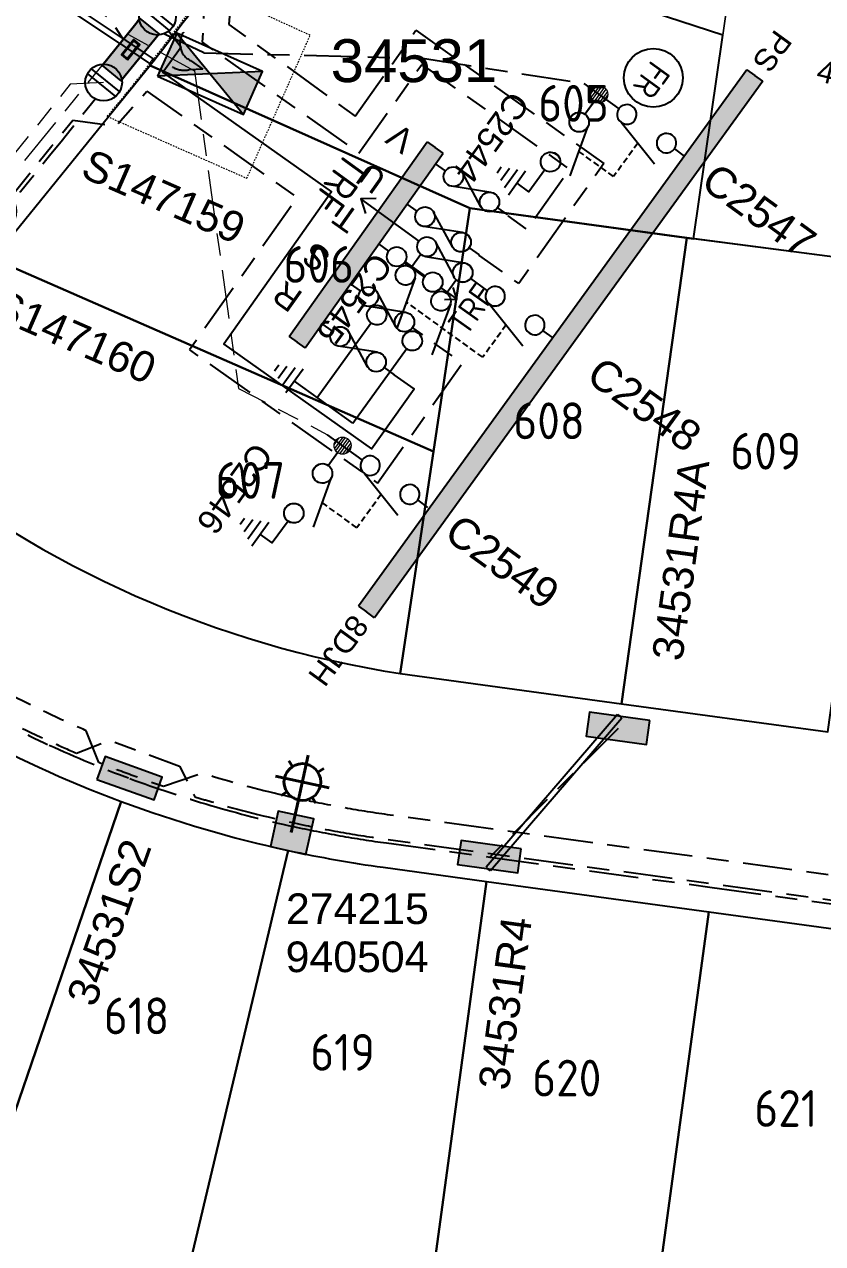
# Model space of a CAD drawing. Header units: metres. Extents: x 281839 to 283900, y 6133059 to 6135046.
# Drawn here: x 282259.7 to 282324.9, y 6134359.5 to 6134459 of the extents above; entities that cross this region are included whole.
import ezdxf
from ezdxf.enums import TextEntityAlignment as Align

# ---------------------------------------------------------------- set-up
doc = ezdxf.new("R2010")
doc.units = ezdxf.units.M
for name, pattern in [('A', [0]), ('Cable Exist UG', [8.2, 4, -1.2, 1.8, -1.2]), ('CENTERX2', [4, 2.5, -0.5, 0.5, -0.5]), ('DASHED', [0.75, 0.5, -0.25]), ('HIDDEN', [0.375, 0.25, -0.125]), ('HIDDEN2', [0.1875, 0.125, -0.0625])]:
    doc.linetypes.add(name, pattern=pattern)
for name, color, linetype in [('_User Stage 5 HV', 255, 'Continuous'), ('_User Stage 5 LV', 255, 'Continuous'), ('_User Stage 5 Pillars', 7, 'Continuous'), ('_User Stage 5 Trench', 255, 'Continuous'), ('_User Stage 6 Columns', 7, 'Continuous'), ('_User Stage 6 HV', 7, 'Continuous'), ('_User Stage 6 Lanterns', 7, 'Continuous'), ('_User Stage 6 LV', 7, 'Continuous'), ('_User Stage 6 Pillars', 7, 'Continuous'), ('_User Stage 6 Site Plan', 7, 'Continuous'), ('_User Stage 6 Trench', 7, 'Continuous'), ('_User Stage 8 LV', 7, 'Continuous'), ('Duct_SP_EXT', 7, 'Continuous'), ('Mains_HV_EXT', 7, 'Continuous'), ('Notes_LV_MISC', 7, 'Continuous'), ('Panels_LV_SL_NEW', 2, 'Continuous'), ('Sub_LV_EXT', 7, 'Continuous'), ('Sub_LV_NEW', 2, 'Continuous'), ('Sub_SP_EXT', 7, 'Continuous'), ('Trench_SP_EXT', 7, 'Continuous')]:
    doc.layers.add(name, color=color, linetype=linetype)
doc.layers.add('Cadastre Land Parcels_SP_EXT', color=9, linetype='Continuous', lineweight=5)
doc.layers.add('Cadastre Other Property_SP_EXT', color=9, linetype='HIDDEN', lineweight=5)
doc.styles.add('ARIAL', font='arial.ttf', dxfattribs={"height": 2})
doc.styles.add('COLUMN_LABEL', font='arial.ttf')
doc.styles.add('iecARIAL', font='arial.ttf', dxfattribs={"height": 2})
doc.styles.add('iecISOCP', font='isocp.shx')
doc.styles.add('IESYMBOL1', font='isocp.shx')
doc.styles.add('LotNum', font='isocp.shx', dxfattribs={"height": 1.8})
doc.styles.add('POLE_LABEL', font='arial.ttf')
doc.styles.get("Standard").update_dxf_attribs({"font": 'arial.ttf'})
doc.styles.add('SWG_LABEL', font='arial.ttf')
doc.styles.add('SWITCH_LABEL', font='arial.ttf', dxfattribs={"height": 2.5})
doc.linetypes.add('Cable New UG', pattern='A,7,-0.25,["x",Standard,S=2,R=0,X=0.2,Y=-0.8],-2.1', length=9.35)

# ---------------------------------------------------------------- blocks, each defined once
blk = doc.blocks.new('SUB_PADMOUNT_EXT')
for points in [[(0, 0), (-3.84, 1.92), (-3.84, -1.92)], [(0, 0), (3.84, 1.92), (3.84, -1.92)]]:
    blk.add_hatch(color=256).paths.add_polyline_path(points)
for p, q in [((3.84, 1.92), (-3.84, -1.92)), ((-3.84, 1.92), (3.84, -1.92))]:
    blk.add_line(p, q)
blk.add_lwpolyline([(-3.84, -1.92), (3.84, -1.92), (3.84, 1.92), (-3.84, 1.92)], close=True)
for tag, height, flags, p in [('ASSET_NUM', 3.5, 8, (2, 2)), ('STREET_CODE', 0.2, 9, (1.5, 0)), ('OPERATING_VOLTAGE', 0.2, 9, (1.5, -0.6)), ('ORIENTATION', 0.2, 9, (1.5, -0.8)), ('OWNED_BY', 0.2, 9, (1.5, -1)), ('CONSTRUCTED_VOLTAGE', 0.2, 9, (1.5, -0.2)), ('NO_PHASES', 0.2, 9, (1.5, -0.4)), ('OPERATED_BY', 0.2, 9, (1.5, -1.2)), ('SECONDARY_VOLTAGE', 0.2, 9, (1.5, -1.6)), ('STATE', 0.2, 9, (1.5, -1.8)), ('MAINTAINED_BY', 0.2, 9, (1.5, -1.4)), ('PARENT', 0.2, 9, (1.5, -2)), ('SUBSTATION_TYPE', 0.2, 9, (1.5, -2.2)), ('STREETNAME', 0.2, 9, (1.5, -3)), ('USAGE', 0.2, 9, (1.5, -2.4)), ('LEGEND', 0.2, 9, (1.5, -2.6)), ('LOCATION', 0.2, 9, (1.5, -2.8)), ('Z', 0.2, 1, (1.5, -3.6)), ('SUBURB', 0.2, 9, (1.5, -3.2)), ('NOTES', 0.2, 9, (1.5, -3.4))]:
    blk.add_attdef(tag, text='', height=height, dxfattribs=dict(flags=flags)).set_placement(p, align=Align.MIDDLE_LEFT)
blk = doc.blocks.new('*U127')
blk.add_hatch(color=256).paths.add_polyline_path([(-2.475, 3), (-2.475, 1.02), (2.475, 1.02), (2.475, 3)])
blk.add_lwpolyline([(-2.475, 1.02), (2.475, 1.02), (2.475, 3), (-2.475, 3)], close=True)
at = {"style": 'iecARIAL', "flags": 8}
blk.add_attdef('ASSET_NUM', (1.5, 3.5), '', height=2.5, dxfattribs=at)
for tag, p, flags in [('OWNED_BY', (0, -0.2), 9), ('STATE', (0, -0.4), 9), ('SUPPORT_TYPE', (0, -0.6), 9), ('USAGE', (0, -0.8), 9), ('LEGEND', (0, -1), 9), ('STREETNAME', (0, -1.8), 9), ('SUBURB', (0, -2), 1), ('LOCATION', (0, -1.2), 9), ('NOTES', (0, -1.4), 9), ('PARENT', (0, -1.6), 9)]:
    blk.add_attdef(tag, p, '', height=0.2, dxfattribs=dict(flags=flags))
blk = doc.blocks.new('*U128')
blk.add_hatch(color=256).paths.add_polyline_path([(-2.475, 3), (-2.475, 1.02), (2.475, 1.02), (2.475, 3)])
blk.add_lwpolyline([(-2.475, 1.02), (2.475, 1.02), (2.475, 3), (-2.475, 3)], close=True)
at = {"style": 'iecARIAL', "flags": 8}
blk.add_attdef('ASSET_NUM', (1.5, 3.5), '', height=2.5, dxfattribs=at)
for tag, p, flags in [('OWNED_BY', (0, -0.2), 9), ('STATE', (0, -0.4), 9), ('SUPPORT_TYPE', (0, -0.6), 9), ('USAGE', (0, -0.8), 9), ('LEGEND', (0, -1), 9), ('STREETNAME', (0, -1.8), 9), ('SUBURB', (0, -2), 1), ('LOCATION', (0, -1.2), 9), ('NOTES', (0, -1.4), 9), ('PARENT', (0, -1.6), 9)]:
    blk.add_attdef(tag, p, '', height=0.2, dxfattribs=dict(flags=flags))
blk = doc.blocks.new('*U181')
for tag, height, flags, p in [('ASSET_NUM', 2.5, 8, (2, 4)), ('STREET_CODE', 0.2, 9, (1.5, 2)), ('OWNED_BY', 0.2, 9, (1.5, 1.8))]:
    blk.add_attdef(tag, text='', height=height, dxfattribs=dict(flags=flags)).set_placement(p, align=Align.MIDDLE_LEFT)
blk.add_wipeout([(-2.475, 0.99), (2.475, 0.99), (2.475, -0.99), (-2.475, -0.99)])
at = {"lineweight": -3}
blk.add_lwpolyline([(-2.475, 0.99), (2.475, 0.99), (2.475, -0.99), (-2.475, -0.99)], close=True, dxfattribs=at)
for tag, flags, p in [('OPERATED_BY', 9, (1.5, 1.6)), ('STATE', 9, (1.5, 1.2)), ('SUPPORT_TYPE', 9, (1.5, 1)), ('MAINTAINED_BY', 9, (1.5, 1.4)), ('SUBURB', 9, (1.5, 0.2)), ('STREETNAME', 9, (1.5, 0)), ('USAGE', 9, (1.5, 0.8)), ('LEGEND', 9, (1.5, 0.6)), ('PARENT', 9, (1.5, 0.4)), ('Z', 1, (1.5, -0.6)), ('LOCATION', 9, (1.5, -0.2)), ('NOTES', 9, (1.5, -0.4))]:
    blk.add_attdef(tag, text='', height=0.2, dxfattribs=dict(flags=flags)).set_placement(p, align=Align.MIDDLE_LEFT)
blk = doc.blocks.new('*U180')
for tag, p, flags in [('OPERATED_BY', (0.865, -3.08), 9), ('CONSTRUCTED_VOLTAGE', (0.889, -2.374), 9), ('ACTUAL_STATUS', (0.903, -2.609), 9), ('MAINTAINED_BY', (0.889, -2.845), 9), ('ORIENTATION', (0.871, -3.617), 9), ('OWNED_BY', (0.879, -3.371), 9), ('USAGE', (0.883, -3.864), 9), ('NOTES', (0.883, -4.064), 1), ('STATE', (0.863, -4.313), 9), ('SWITCH_TYPE', (0.863, -4.557), 9), ('Z', (0.874, -5.059), 9), ('LEGEND', (0.874, -4.819), 9)]:
    blk.add_attdef(tag, p, '', height=0.2, dxfattribs=dict(flags=flags))
blk.add_wipeout([(-1.056, 1.057), (-1.18, 0.916), (-1.286, 0.761), (-1.371, 0.594), (-1.435, 0.417), (-1.476, 0.234), (-1.493, 0.047), (-1.487, -0.14), (-1.458, -0.326), (-1.406, -0.506), (-1.331, -0.678), (-1.236, -0.839), (-1.121, -0.988), (-0.988, -1.12), (-0.84, -1.235), (-0.679, -1.331), (-0.506, -1.406), (-0.326, -1.458), (-0.141, -1.487), (0.047, -1.493), (0.233, -1.476), (0.416, -1.435), (0.593, -1.371), (0.76, -1.286), (0.915, -1.181), (1.056, -1.057), (1.18, -0.916), (1.286, -0.761), (1.371, -0.594), (1.435, -0.417), (1.476, -0.234), (1.493, -0.047), (1.487, 0.14), (1.458, 0.326), (1.406, 0.506), (1.331, 0.678), (1.236, 0.839), (1.121, 0.988), (0.988, 1.12), (0.84, 1.235), (0.679, 1.331), (0.506, 1.406), (0.326, 1.458), (0.141, 1.487), (-0.047, 1.493), (-0.233, 1.476), (-0.416, 1.435), (-0.593, 1.371), (-0.76, 1.286), (-0.915, 1.181)])
for p, q in [((-0.25, -1.479), (-0.25, 1.479)), ((0.25, -1.479), (0.25, 1.479))]:
    blk.add_line(p, q)
blk.add_circle((0, 0), 1.5)
at = {"flags": 9}
blk.add_attdef('TYPE', text='', height=0.2, dxfattribs=at).set_placement((0.881, -1.447), align=Align.MIDDLE_LEFT)
for tag, p in [('OPERATING_VOLTAGE', (0.891, -1.822)), ('NO_PHASES', (0.881, -2.099))]:
    blk.add_attdef(tag, p, '', height=0.2, dxfattribs=at)
blk = doc.blocks.new('PANEL_NEW')
at = {"layer": 'Panels_LV_SL_NEW'}
h = blk.add_hatch(color=256, dxfattribs=at)
h.paths.add_polyline_path([(-0.8, -0.32), (0.8, -0.32), (0.8, 0.32), (-0.8, 0.32)])
h.paths.add_polyline_path([(-0.72, 0.24), (0.72, 0.24), (0.72, -0.24), (-0.72, -0.24)], flags=16)
for points in [[(-0.8, -0.32), (0.8, -0.32), (0.8, 0.32), (-0.8, 0.32)], [(-0.72, -0.24), (0.72, -0.24), (0.72, 0.24), (-0.72, 0.24)]]:
    blk.add_lwpolyline(points, close=True)
for tag, flags, p in [('CONNECTOR_TYPE', 9, (1.5, 0)), ('OPERATING_VOLTAGE', 9, (1.5, -0.6)), ('ORIENTATION', 9, (1.5, -0.8)), ('OWNED_BY', 9, (1.5, -1)), ('CONSTRUCTED_VOLTAGE', 9, (1.5, -0.2)), ('NO_PHASES', 9, (1.5, -0.4)), ('OPERATED_BY', 9, (1.5, -1.2)), ('STATE', 9, (1.5, -1.6)), ('USAGE', 9, (1.5, -1.8)), ('MAINTAINED_BY', 9, (1.5, -1.4)), ('NOTES', 9, (1.5, -2)), ('Z', 1, (1.5, -2.2))]:
    blk.add_attdef(tag, text='', height=0.2, dxfattribs=dict(flags=flags)).set_placement(p, align=Align.MIDDLE_LEFT)
blk = doc.blocks.new('*U130')
blk.add_blockref('*U181', (0, 2.01))
for tag, flags, p in [('OWNED_BY', 9, (1.5, -0.2)), ('OPERATED_BY', 9, (1.5, -0.4)), ('STATE', 9, (1.5, -0.8)), ('SUPPORT_TYPE', 9, (1.5, -1)), ('MAINTAINED_BY', 9, (1.5, -0.6)), ('SUBURB', 9, (1.5, -1.8)), ('STREETNAME', 9, (1.5, -2)), ('USAGE', 9, (1.5, -1.2)), ('LEGEND', 9, (1.5, -1.4)), ('PARENT', 9, (1.5, -1.6)), ('Z', 1, (1.5, -2.6)), ('LOCATION', 9, (1.5, -2.2)), ('NOTES', 9, (1.5, -2.4))]:
    blk.add_attdef(tag, text='', height=0.2, dxfattribs=dict(flags=flags)).set_placement(p, align=Align.MIDDLE_LEFT)
for name, p in [('*U180', (-3.471, 2.024)), ('*U180', (3.471, 2.01)), ('PANEL_NEW', (0, 2.01))]:
    blk.add_blockref(name, p)
for tag, height, flags, p in [('ASSET_NUM', 2.5, 8, (2, 4.781)), ('STREET_CODE', 0.2, 9, (1.5, 0))]:
    blk.add_attdef(tag, text='', height=height, dxfattribs=dict(flags=flags)).set_placement(p, align=Align.MIDDLE_LEFT)
blk = doc.blocks.new('SWG_SIE_TRF_NOES_NEW')
for p, q in [((7.008, 0.801), (2.793, 1.949)), ((14.679, 0), (20.536, -0.004))]:
    blk.add_line(p, q)
at = {"linetype": 'DASHED'}
blk.add_lwpolyline([(4.901, 1.375), (4.901, 4.638), (12.609, 4.638)], dxfattribs=at)
for points in [[(2.2, 0.011), (1.2, 0.011)], [(19.536, -0.753), (20.536, -0.004), (19.536, 0.747)], [(7.8, 0), (9.453, 0)]]:
    blk.add_lwpolyline(points)
for points in [[(2.998, -0.79, 1), (3.002, 0.81, 1)], [(6.998, -0.798, 1), (7.002, 0.801, 1)]]:
    blk.add_lwpolyline(points, format="xyb", close=True)
at = {"flags": 1}
blk.add_attdef('Z', (0, 0), '', height=0.2, dxfattribs=at)
at = {"style": 'SWITCH_LABEL', "flags": 9}
blk.add_attdef('STREET_CODE', text='', height=0.2, dxfattribs=at).set_placement((0, -0.2), align=Align.MIDDLE_LEFT)
at = {"flags": 9}
for tag, p in [('ORIENTATION', (0, -0.4)), ('SUBURB', (0, -1)), ('USAGE', (0, -0.8)), ('PARENT', (0, -0.6)), ('STREETNAME', (0, -1.2)), ('OWNED_BY', (0.004, -1.886)), ('LOCATION', (0, -1.4)), ('NOTES', (0, -1.6)), ('OPERATED_BY', (-0.002, -2.108)), ('MAINTAINED_BY', (-0.003, -2.315))]:
    blk.add_attdef(tag, text='', height=0.2, dxfattribs=at).set_placement(p, align=Align.MIDDLE_LEFT)
blk = doc.blocks.new('SWG_FUSE_NEW')
for points in [[(1.151, 0.718), (4.044, -0.706)], [(1.16, -0.715), (4.044, 0.727)]]:
    blk.add_lwpolyline(points)
for centre in [(0.8, -0.001), (4.4, 0.01)]:
    blk.add_circle(centre, 0.8)
blk = doc.blocks.new('SWG_SIE_TRF_NEW')
at = {"linetype": 'CENTERX2'}
blk.add_blockref('SWG_SIE_TRF_NOES_NEW', (0, 0), dxfattribs=at)
at = {"linetype": 'CENTERX2', "rotation": 180}
blk.add_blockref('SWG_FUSE_NEW', (14.679, 0), dxfattribs=at)
at = {"style": 'IESYMBOL1'}
blk.add_text('TRF', height=2.5, rotation=89.98256, dxfattribs=at).set_placement((22.515, -0.055), align=Align.MIDDLE_CENTER)
blk = doc.blocks.new('FAULT_INDIC_SE')
blk.add_circle((0, 0), 2.4)
at = {"insert": (-1.152, 1.002), "char_height": 2, "width": 2.70423, "attachment_point": 1, "style": 'iecISOCP'}
blk.add_mtext('FR', dxfattribs=at)
blk = doc.blocks.new('SWG_SIE_SU_NEW')
blk.add_line((5.808, 0.79), (1.594, 1.938))
at = {"linetype": 'A', "lineweight": 0}
for p, q in [((7.981, 0.347), (7.98, -0.368)), ((8.18, -0.584), (8.181, 0.562)), ((8.381, 0.659), (8.379, -0.682)), ((8.579, -0.712), (8.581, 0.688)), ((8.781, 0.659), (8.779, -0.683)), ((8.98, -0.588), (8.981, 0.564)), ((9.181, 0.351), (9.18, -0.376))]:
    blk.add_line(p, q, dxfattribs=at)
at = {"linetype": 'DASHED'}
blk.add_lwpolyline([(3.701, 1.364), (3.701, 4.733), (7.222, 4.733)], dxfattribs=at)
for points in [[(1, 0), (0, 0)], [(6.6, -0.012), (10.1, -0.012)]]:
    blk.add_lwpolyline(points)
for points in [[(1.798, -0.802, 1), (1.802, 0.798, 1)], [(5.798, -0.81, 1), (5.802, 0.79, 1)]]:
    blk.add_lwpolyline(points, format="xyb", close=True)
at = {"linetype": 'A', "lineweight": 0}
blk.add_circle((8.582, -0.012), 0.7, dxfattribs=at)
at = {"style": 'SWG_LABEL', "flags": 8}
blk.add_attdef('ASSET_NUM', text='', height=2.5, rotation=179.95437, dxfattribs=at).set_placement((-2.4, 0.012), align=Align.MIDDLE_LEFT)
at = {"flags": 1}
blk.add_attdef('Z', (0, 0), '', height=0.2, dxfattribs=at)
at = {"style": 'SWITCH_LABEL', "flags": 9}
blk.add_attdef('STREET_CODE', text='', height=0.2, dxfattribs=at).set_placement((0, 0), align=Align.MIDDLE_LEFT)
at = {"flags": 9}
for tag, p in [('ORIENTATION', (0, -0.2)), ('SUBURB', (0, -0.8)), ('STREETNAME', (0, -1)), ('USAGE', (0, -0.6)), ('PARENT', (0, -0.4)), ('OPERATED_BY', (-0.013, -1.84)), ('OWNED_BY', (-0.007, -1.617)), ('MAINTAINED_BY', (-0.015, -2.047)), ('LOCATION', (0, -1.2)), ('NOTES', (0, -1.4))]:
    blk.add_attdef(tag, text='', height=0.2, dxfattribs=at).set_placement(p, align=Align.MIDDLE_LEFT)
blk = doc.blocks.new('SWG_SIE_TRS_ES_1_NEW')
for p, q in [((-6.103, 4.327), (-1.804, 5.547)), ((-6.103, 0.747), (-1.804, 1.966)), ((5.301, -2.29), (7.701, -2.285)), ((5.603, -2.89), (7.403, -2.886)), ((5.904, -3.489), (7.104, -3.486)), ((6.205, -4.088), (6.805, -4.087))]:
    blk.add_line(p, q)
for points in [[(-5.789, 2.759, -1), (-5.793, 4.359, -1)], [(-1.789, 2.767, -1), (-1.793, 4.367, -1)], [(-5.789, -0.821, -1), (-5.793, 0.779, -1)], [(-1.789, -0.813, -1), (-1.793, 0.787, -1)]]:
    blk.add_lwpolyline(points, format="xyb", close=True)
for points in [[(-6.591, 3.558), (-7.891, 3.558)], [(6.501, 3.569), (-0.991, 3.569)], [(6.501, 3.569), (6.501, -2.288)], [(-6.591, -0.023), (-7.891, -0.023)], [(6.501, -0.012), (-0.991, -0.012)]]:
    blk.add_lwpolyline(points)
at = {"flags": 1}
blk.add_attdef('Z', (0, 0), '', height=0.2, dxfattribs=at)
at = {"style": 'SWG_LABEL', "flags": 8}
blk.add_attdef('ASSET_NUM', text='', height=2.5, dxfattribs=at).set_placement((-1.812, -2.264), align=Align.MIDDLE_CENTER)
at = {"style": 'SWITCH_LABEL', "flags": 9}
blk.add_attdef('STREET_CODE', text='', height=0.2, dxfattribs=at).set_placement((0, -0.2), align=Align.MIDDLE_LEFT)
at = {"flags": 9}
for tag, p in [('ORIENTATION', (0, -0.4)), ('SUBURB', (0, -1)), ('USAGE', (0, -0.8)), ('PARENT', (0, -0.6)), ('STREETNAME', (0, -1.2)), ('OPERATED_BY', (0.005, -2.026)), ('LOCATION', (0, -1.4)), ('NOTES', (0, -1.6)), ('OWNED_BY', (0.012, -1.804)), ('MAINTAINED_BY', (0.004, -2.233))]:
    blk.add_attdef(tag, text='', height=0.2, dxfattribs=at).set_placement(p, align=Align.MIDDLE_LEFT)
blk = doc.blocks.new('SWG_SIE_ES_NEW')
for p, q in [((-5.793, 0.779), (-1.793, 1.926)), ((0.012, -1.212), (2.412, -1.207)), ((0.313, -1.811), (2.113, -1.807)), ((0.614, -2.41), (1.814, -2.408)), ((0.915, -3.01), (1.515, -3.008))]:
    blk.add_line(p, q)
for points in [[(-5.789, -0.821, -1), (-5.793, 0.779, -1)], [(-1.789, -0.813, -1), (-1.793, 0.787, -1)]]:
    blk.add_lwpolyline(points, format="xyb", close=True)
for points in [[(-6.591, -0.023), (-7.891, -0.023)], [(-0.991, -0.012), (1.212, -0.012), (1.212, -1.209)]]:
    blk.add_lwpolyline(points)
at = {"flags": 1}
blk.add_attdef('Z', (0, 0), '', height=0.2, dxfattribs=at)
at = {"style": 'SWITCH_LABEL', "flags": 9}
blk.add_attdef('STREET_CODE', text='', height=0.2, dxfattribs=at).set_placement((0, -0.2), align=Align.MIDDLE_LEFT)
at = {"flags": 9}
for tag, p in [('ORIENTATION', (0, -0.4)), ('SUBURB', (0, -1)), ('USAGE', (0, -0.8)), ('PARENT', (0, -0.6)), ('OPERATED_BY', (-0.003, -2.005)), ('STREETNAME', (0, -1.2)), ('OWNED_BY', (0.004, -1.783)), ('LOCATION', (0, -1.4)), ('NOTES', (0, -1.6)), ('MAINTAINED_BY', (-0.004, -2.212))]:
    blk.add_attdef(tag, text='', height=0.2, dxfattribs=at).set_placement(p, align=Align.MIDDLE_LEFT)
at = {"style": 'ARIAL', "flags": 8}
blk.add_attdef('ASSET_NUM', text='', height=2, dxfattribs=at).set_placement((14.296, -5.086), align=Align.MIDDLE_RIGHT)
blk = doc.blocks.new('*U133')
for p, q in [((-1.6, 0), (-1.6, 54.053)), ((-1.6, 54.053), (-0.8, 54.053)), ((0, 54.053), (-0.8, 54.053)), ((0, 0), (0, 54.053)), ((-1.6, 0), (-0.8, 0)), ((0, 0), (-0.8, 0))]:
    blk.add_line(p, q)
at = {"style": 'ARIAL'}
blk.add_attdef('SWG_TYPE', text='', height=1.8, rotation=90, dxfattribs=at).set_placement((-0.8, 54.798), align=Align.MIDDLE_LEFT)
blk.add_attdef('SUB_TYPE', text='', height=1.8, rotation=90, dxfattribs=at).set_placement((-0.8, -0.757), align=Align.MIDDLE_RIGHT)
blk = doc.blocks.new('TX_LINK_NEW')
h = blk.add_hatch(color=256)
edge = h.paths.add_edge_path()
edge.add_line((2.598, 0.05), (4.601, 0.05))
edge.add_arc((5.4, 0.011), 0.8, 177.23529, 184.40267)
edge.add_line((4.602, -0.05), (2.598, -0.05))
edge.add_arc((1.8, 0), 0.8, 356.41668, 363.58332)
blk.add_line((7.2, 0.013), (7.798, 0.013))
for points in [[(1, 0), (0, 0)], [(2.598, 0.05), (4.601, 0.05)], [(6.2, 0.013), (7.2, 0.013)], [(6.998, -0.587), (7.798, 0.013), (6.998, 0.613)], [(2.598, -0.05), (4.602, -0.05)]]:
    blk.add_lwpolyline(points)
for centre in [(1.8, 0), (5.4, 0.011)]:
    blk.add_circle(centre, 0.8)
for centre, start, end in [((1.8, 0), 356.41668, 3.58332), ((5.4, 0.011), 177.23529, 184.40267)]:
    blk.add_arc(centre, 0.8, start, end)
at = {"style": 'IESYMBOL1'}
blk.add_text('TRF', height=2, rotation=90, dxfattribs=at).set_placement((9.238, 0.013), align=Align.MIDDLE_CENTER)
at = {"flags": 1}
blk.add_attdef('Z', (0, 0), '', height=0.2, dxfattribs=at)
at = {"layer": 'Sub_LV_EXT', "flags": 1}
for tag, p in [('USAGE', (2.14, -1.142)), ('ORIENTATION', (2.14, -1.527)), ('NOTES', (2.14, -3.066))]:
    blk.add_attdef(tag, p, '', height=0.2, dxfattribs=at)
blk = doc.blocks.new('LV_UG_DFUSE_CLOSED_NEW')
for points in [[(1, 0), (0, 0)], [(5.04, 0.726), (2.156, -0.717)], [(5.049, -0.707), (2.156, 0.717)], [(6.2, 0.013), (7.2, 0.013)]]:
    blk.add_lwpolyline(points)
for centre in [(1.8, 0), (5.4, 0.011)]:
    blk.add_circle(centre, 0.8)
for tag, flags, p in [('ACTUAL_STATUS', 9, (1.5, 0)), ('OPERATED_BY', 9, (1.5, -0.6)), ('OWNED_BY', 9, (1.5, -1)), ('CONSTRUCTED_VOLTAGE', 9, (1.5, -0.2)), ('NO_PHASES', 9, (1.5, -0.4)), ('MAINTAINED_BY', 9, (1.5, -0.8)), ('OPERATING_VOLTAGE', 9, (1.5, -1.2)), ('ORIENTATION', 9, (1.5, -1.4)), ('STATE', 9, (1.5, -1.6)), ('SWITCH_TYPE', 9, (1.5, -1.8)), ('USAGE', 9, (1.5, -2)), ('Z', 1, (1.5, -2.4)), ('NOTES', 9, (1.5, -2.2))]:
    blk.add_attdef(tag, text='', height=0.2, dxfattribs=dict(flags=flags)).set_placement(p, align=Align.MIDDLE_LEFT)
blk = doc.blocks.new('*U162')
at = {"layer": 'Sub_LV_NEW'}
for p, q in [((-1.6, 0), (-1.6, 19.483)), ((-1.6, 19.483), (-0.8, 19.483)), ((0, 19.483), (-0.8, 19.483)), ((0, 0), (0, 19.483)), ((-1.6, 0), (-0.8, 0)), ((0, 0), (-0.8, 0))]:
    blk.add_line(p, q, dxfattribs=at)
blk = doc.blocks.new('COLUMN_EXT')
blk.add_hatch(color=256).paths.add_polyline_path([(-1.485, 1.485), (-1.485, -1.485), (1.485, -1.485), (1.485, 1.485)])
blk.add_lwpolyline([(-1.485, -1.485), (1.485, -1.485), (1.485, 1.485), (-1.485, 1.485)], close=True)
for tag, height, style, flags, p in [('ASSET_NUM', 2.5, 'COLUMN_LABEL', 8, (2, 2)), ('STRUCTURE_PLANT_NUMBER', 0.2, 'POLE_LABEL', 9, (1.813, 0.031)), ('STREET_CODE', 0.2, 'COLUMN_LABEL', 9, (1.813, -0.2))]:
    blk.add_attdef(tag, text='', height=height, dxfattribs=dict(style=style, flags=flags)).set_placement(p, align=Align.MIDDLE_LEFT)
at = {"flags": 9}
for tag, p in [('OWNED_BY', (1.813, -0.6)), ('STATE', (1.813, -0.8)), ('COLUMN_TYPE', (1.813, -0.4)), ('USAGE', (1.813, -1)), ('STREETNAME', (1.813, -1.6)), ('SUBURB', (1.813, -1.8)), ('LEGEND', (1.813, -1.2)), ('LOCATION', (1.813, -1.4)), ('NOTES', (1.813, -2))]:
    blk.add_attdef(tag, text='', height=0.2, dxfattribs=at).set_placement(p, align=Align.MIDDLE_LEFT)
at = {"flags": 1}
blk.add_attdef('Z', (1.813, -2.351), '', height=0.2, dxfattribs=at)
blk = doc.blocks.new('SL_LANTERN_EXT')
at = {"lineweight": 40}
for p, q in [((0, 1.968), (0, 6.468)), ((-1.459, 5.676), (-1.061, 5.278)), ((1.458, 5.676), (1.06, 5.278)), ((-2.25, 4.218), (2.25, 4.218)), ((-1.459, 2.759), (-1.061, 3.157)), ((1.458, 2.759), (1.06, 3.157)), ((0, 0), (0, 2.721))]:
    blk.add_line(p, q, dxfattribs=at)
blk.add_circle((0, 4.218), 1.5, dxfattribs=at)
at = {"style": 'iecARIAL', "flags": 8}
blk.add_attdef('ASSET_NUM', (1.5, 1.5), '', height=2.5, dxfattribs=at)
for tag, p, height, flags in [('CONSTRUCTED_VOLTAGE', (0.981, -0.653), 0.2, 9), ('CONTROL_TYPE', (0.981, -0.853), 0.2, 9), ('LANTERN_PURPOSE', (0.981, -1.053), 0.2, 9), ('LNUMBER', (2.181, -3.253), 2.5, 8), ('OPERATING_VOLTAGE', (0.981, -1.653), 0.2, 9), ('ORIENTATION', (0.981, -1.853), 0.2, 9), ('OWNED_BY', (0.981, -2.053), 0.2, 9), ('LANTERN_TYPE', (0.981, -1.253), 0.2, 9), ('NO_PHASES', (0.981, -1.453), 0.2, 9), ('STATE', (0.981, -2.253), 0.2, 9), ('CEXIST', (0.981, -2.653), 0.2, 9), ('CNEW', (0.981, -2.853), 0.2, 9), ('CNUMBER', (0.981, -3.053), 0.2, 9), ('USAGE', (0.981, -2.453), 0.2, 9), ('CREMOVE', (0.981, -3.253), 0.2, 9), ('CREPLACE', (0.981, -3.453), 0.2, 9), ('LKINGHEIGHT', (0.981, -3.653), 0.2, 9), ('LBRACKET', (0.981, -3.853), 0.2, 9), ('LBRACKETVOCAB', (0.981, -4.053), 0.2, 9), ('LCATEGORY', (0.981, -4.253), 0.2, 9), ('LCHARGE1', (0.981, -4.453), 0.2, 9), ('LCHARGE1PERCENT', (0.981, -4.653), 0.2, 9), ('LCHARGE2', (0.981, -4.853), 0.2, 9), ('LCHARGE2PERCENT', (0.981, -5.053), 0.2, 9), ('LCHARGE3', (0.981, -5.253), 0.2, 9), ('LCHARGE3PERCENT', (0.981, -5.453), 0.2, 9), ('LEXIST', (0.981, -5.653), 0.2, 9), ('LLAMP', (0.981, -5.853), 0.2, 9), ('LLAMPVOCAB', (0.981, -6.053), 0.2, 9), ('LMAST', (0.981, -6.253), 0.2, 9), ('LMASTVOCAB', (0.981, -6.453), 0.2, 9), ('LNEW', (0.981, -6.653), 0.2, 9), ('LANTNUMBER', (0.981, -6.853), 0.2, 9), ('LOUTREACH', (0.981, -7.253), 0.2, 9), ('LOUTREACHVOCAB', (0.981, -7.453), 0.2, 9), ('LRATECODE', (0.981, -7.653), 0.2, 9), ('LREMOVE', (0.981, -7.853), 0.2, 9), ('LREPLACE', (0.981, -8.053), 0.2, 9), ('LTYPE', (0.981, -8.253), 0.2, 9), ('LTYPEVOCAB', (0.981, -8.453), 0.2, 9), ('LEGEND', (0.981, -8.653), 0.2, 9), ('LOCATION', (0.981, -8.853), 0.2, 9), ('NOTES', (0.981, -9.053), 0.2, 9), ('STREETNAME', (0.981, -9.253), 0.2, 9), ('SUBURB', (0.981, -9.453), 0.2, 1)]:
    blk.add_attdef(tag, p, '', height=height, dxfattribs=dict(flags=flags))

msp = doc.modelspace()

# ---------------------------------------------------------------- hatches: boundary and pattern name
at = {"layer": '_User Stage 5 HV', "linetype": 'Continuous', "lineweight": 0}
h = msp.add_hatch(color=256, dxfattribs=at)
h.dxf.hatch_style = 1
h.paths.add_polyline_path([(282319.981, 6134454.339), (282318.685, 6134455.277), (282286.984, 6134411.495), (282288.28, 6134410.557)])
h = msp.add_hatch(color=256, dxfattribs=at)
h.dxf.hatch_style = 1
h.paths.add_polyline_path([(282319.981, 6134454.338), (282318.685, 6134455.277), (282286.984, 6134411.495), (282288.28, 6134410.556)])
at = {"layer": 'Notes_LV_MISC', "linetype": 'Continuous', "lineweight": 0}
h = msp.add_hatch(color=2, dxfattribs=at)
h.dxf.hatch_style = 1
h.paths.add_polyline_path([(282293.886, 6134448.471), (282292.581, 6134449.396), (282281.316, 6134433.499), (282282.622, 6134432.574)])

# ---------------------------------------------------------------- linework, layer by layer
at = {"layer": '_User Stage 5 LV', "linetype": 'Cable New UG', "flags": 128}
msp.add_lwpolyline([(282270.576, 6134459.61), (282272.509, 6134457.115), (282271.026, 6134455.046), (282284.777, 6134445.302), (282275.982, 6134432.89), (282288.058, 6134424.333), (282291.538, 6134429.244), (282289.898, 6134430.389)], dxfattribs=at)
at = {"layer": '_User Stage 5 LV', "linetype": 'Cable Exist UG', "flags": 128}
msp.add_lwpolyline([(282163.683, 6134331.636), (282167.44, 6134331.1), (282169.985, 6134332.72), (282181.696, 6134358.859), (282184.18, 6134359.511), (282185.649, 6134362.79, -0.005685), (282186.867, 6134365.456), (282186.19, 6134368.605, -0.008521), (282188.723, 6134373.515), (282188.723, 6134373.515, -0.010689), (282195.452, 6134384.891), (282195.452, 6134384.891, -0.00667), (282197.851, 6134388.489), (282208.085, 6134381.724, -0.023641), (282214.717, 6134390.959), (282229.035, 6134408.561), (282228.961, 6134411.638), (282232.371, 6134415.83), (282235.399, 6134416.384), (282247.337, 6134431.059), (282255.56, 6134441.167), (282261.97, 6134449.062), (282263.674, 6134451.17), (282267.178, 6134450.672), (282269.711, 6134453.527), (282281.989, 6134444.826), (282273.194, 6134432.414), (282288.533, 6134421.545), (282295.471, 6134431.336), (282292.208, 6134433.648)], format="xyb", dxfattribs=at)
at = {"layer": '_User Stage 5 Trench'}
for p, q in [((282308.125, 6134402.669), (282297.396, 6134390.208)), ((282308.489, 6134402.356), (282297.76, 6134389.895)), ((282308.125, 6134402.669), (282308.307, 6134402.513)), ((282308.489, 6134402.356), (282308.307, 6134402.513)), ((282297.396, 6134390.208), (282297.578, 6134390.052)), ((282297.76, 6134389.895), (282297.578, 6134390.052))]:
    msp.add_line(p, q, dxfattribs=at)
at = {"layer": '_User Stage 5 Trench', "linetype": 'Cable Exist UG'}
msp.add_lwpolyline([(282269.306, 6134457.657, -0.002691), (282256.062, 6134441.247, 0.000787), (282251.689, 6134435.872, -0.003907), (282247.589, 6134430.894, 0.000131), (282247.589, 6134430.894, 0.000131)], format="xyb", dxfattribs=at)
at = {"layer": '_User Stage 6 LV', "linetype": 'Cable Exist UG', "flags": 128}
for points in [[(282353.853, 6134383.658), (282351.395, 6134383.993), (282349.31, 6134386.297), (282334.307, 6134388.346), (282316.166, 6134390.823), (282298.024, 6134393.301), (282289.58, 6134394.454, -0.010473), (282285.865, 6134395.036, -0.009225), (282282.158, 6134395.768, -0.018381), (282275.583, 6134397.446, -0.003576), (282274.224, 6134397.858), (282271.083, 6134396.776, -0.006953), (282268.428, 6134397.719, -0.007478), (282265.796, 6134398.741), (282264.767, 6134401.338, -0.006123), (282262.699, 6134402.258, -0.017585), (282256.466, 6134405.39, -0.053383), (282238.982, 6134417.619), (282248.889, 6134429.797), (282255.759, 6134438.243), (282255.493, 6134441.037)], [(282233.564, 6134413.402), (282240.146, 6134414.079, 0.048111), (282255.506, 6134403.636, 0.017585), (282261.865, 6134400.44, 0.006123), (282263.977, 6134399.501), (282266.642, 6134400.556), (282272.381, 6134398.45), (282273.631, 6134395.948, 0.003576), (282275.018, 6134395.528, 0.018381), (282281.735, 6134393.813, 0.009225), (282285.515, 6134393.067, 0.010469), (282289.311, 6134392.473), (282297.753, 6134391.32), (282315.895, 6134388.842), (282334.037, 6134386.364), (282349.04, 6134384.315), (282350.981, 6134386.073), (282356.82, 6134385.291), (282359.792, 6134392.197), (282362.086, 6134391.972), (282362.884, 6134393.889), (282375.532, 6134392.19), (282409.645, 6134387.608), (282415.678, 6134392.189), (282417.935, 6134408.994)], [(282308.176, 6134401.522), (282297.713, 6134391.022, 0.011172), (282297.713, 6134391.022), (282297.713, 6134391.022)]]:
    msp.add_lwpolyline(points, format="xyb", dxfattribs=at)
at = {"layer": '_User Stage 6 Site Plan', "flags": 128}
for points in [[(282316.721, 6134458.087), (282280.268, 6134469.992), (282280.268, 6134469.992, -0.023494), (282269.99, 6134455.634), (282269.99, 6134455.634), (282296.064, 6134443.977), (282314.339, 6134441.484)], [(282293.102, 6134424.128), (282257.167, 6134439.84), (282248.945, 6134429.731), (282249.523, 6134424.103), (282249.523, 6134424.103, 0.132087), (282290.387, 6134406.002)]]:
    msp.add_lwpolyline(points, format="xyb", close=True, dxfattribs=at)
for points in [[(282296.064, 6134443.977), (282269.99, 6134455.634), (282257.167, 6134439.84), (282293.102, 6134424.128), (282296.064, 6134443.977)], [(282313.788, 6134441.556), (282296.064, 6134443.977), (282293.102, 6134424.128), (282290.387, 6134406.002), (282308.443, 6134403.524), (282313.788, 6134441.556)], [(282330.645, 6134439.353), (282313.788, 6134441.556), (282308.443, 6134403.524), (282325.292, 6134401.259), (282330.645, 6134439.353)]]:
    msp.add_lwpolyline(points, close=True, dxfattribs=at)
at = {"layer": '_User Stage 6 Site Plan'}
for points in [[(282267.628, 6134395.563), (282255.075, 6134358.998), (282237.24, 6134361.433), (282242.235, 6134373.13), (282254.401, 6134401.619, 0.036419), (282267.628, 6134395.563, 2.086275)], [(282281.248, 6134391.565), (282272.909, 6134356.562), (282255.075, 6134358.998), (282267.628, 6134395.563, 0.035533), (282281.248, 6134391.565, 103.064882)]]:
    msp.add_lwpolyline(points, format="xyb", dxfattribs=at)
msp.add_lwpolyline([(282297.442, 6134389.041), (282292.638, 6134353.867), (282272.909, 6134356.562), (282281.248, 6134391.565, 0.019692), (282289.001, 6134390.194)], format="xyb", close=True, dxfattribs=at)
for points in [[(282297.442, 6134389.041), (282315.584, 6134386.563), (282310.78, 6134351.389), (282304.146, 6134352.296), (282292.638, 6134353.867)], [(282333.725, 6134384.085), (282328.922, 6134348.912), (282310.78, 6134351.39), (282315.584, 6134386.563)]]:
    msp.add_lwpolyline(points, close=True, dxfattribs=at)
at = {"layer": '_User Stage 6 Trench', "linetype": 'Cable Exist UG'}
msp.add_lwpolyline([(282233.595, 6134413.104), (282240.051, 6134413.767, 0.047785), (282255.362, 6134403.373, 0.017585), (282261.739, 6134400.167, 0.018822), (282268.324, 6134397.438, 0.017141), (282274.933, 6134395.24, 0.018381), (282281.671, 6134393.52, 0.009225), (282285.462, 6134392.772, 0.010469), (282289.271, 6134392.175), (282297.713, 6134391.022), (282315.854, 6134388.544), (282333.996, 6134386.067), (282353.812, 6134383.361)], format="xyb", dxfattribs=at)
msp.add_lwpolyline([(282233.595, 6134413.104), (282240.051, 6134413.767, 0.047785), (282255.362, 6134403.373, 0.017585), (282261.739, 6134400.167, 0.018822), (282268.324, 6134397.438, 0.017141), (282274.933, 6134395.24, 0.018381), (282281.671, 6134393.52, 0.009225), (282285.462, 6134392.772, 0.010469), (282289.271, 6134392.175), (282297.713, 6134391.022), (282315.854, 6134388.544), (282333.996, 6134386.067), (282353.812, 6134383.361)], format="xyb", dxfattribs=at)
at = {"layer": '_User Stage 8 LV', "color": 7, "linetype": 'Cable Exist UG', "flags": 128}
msp.add_lwpolyline([(282172.249, 6134495.92), (282187.1, 6134493.892, -0.034493), (282206.547, 6134490.07, -0.015179), (282215.92, 6134487.239, -0.017059), (282225.103, 6134483.805, -0.054489), (282254.099, 6134468.007), (282266.713, 6134459.427), (282268.199, 6134457.069)], format="xyb", dxfattribs=at)
at = {"layer": 'Cadastre Land Parcels_SP_EXT', "linetype": 'Continuous'}
msp.add_lwpolyline([(282280.221, 6134470.007), (282316.721, 6134458.087), (282320.15, 6134481.996)], dxfattribs=at)
msp.add_lwpolyline([(282336.611, 6134477.51), (282335.569, 6134477.735), (282334.527, 6134477.967), (282333.487, 6134478.207), (282332.45, 6134478.454), (282331.413, 6134478.709), (282330.379, 6134478.971), (282329.347, 6134479.24), (282328.316, 6134479.517), (282327.288, 6134479.801), (282326.261, 6134480.092), (282325.237, 6134480.392), (282324.216, 6134480.697), (282323.195, 6134481.011), (282322.178, 6134481.331), (282321.163, 6134481.66), (282320.15, 6134481.996), (282316.721, 6134458.087), (282314.339, 6134441.484), (282331.125, 6134439.288), (282336.611, 6134477.51)], close=True, dxfattribs=at)
at = {"layer": 'Cadastre Other Property_SP_EXT', "linetype": 'HIDDEN2'}
msp.add_lwpolyline([(282277.872, 6134446.417), (282283.041, 6134458.089), (282274.584, 6134461.948), (282274.584, 6134461.948, -0.018798), (282266.485, 6134451.467), (282266.485, 6134451.467), (282277.872, 6134446.417)], format="xyb", close=True, dxfattribs=at)
at = {"layer": 'Mains_HV_EXT', "linetype": 'Cable Exist UG'}
msp.add_lwpolyline([(282274.353, 6134456.657), (282274.353, 6134456.657), (282268.927, 6134459.214), (282273.785, 6134465.542), (282278.449, 6134473.276), (282288.186, 6134489.996), (282298.719, 6134516.748), (282306.624, 6134544.954), (282315.738, 6134578.004), (282306.088, 6134580.774), (282312.419, 6134601.381), (282317.95, 6134615.93)], dxfattribs=at)
at = {"layer": 'Notes_LV_MISC', "color": 7, "linetype": 'Cable Exist UG', "flags": 128}
for points in [[(282286.719, 6134451.5), (282291.674, 6134458.493), (282307.013, 6134447.623), (282300.075, 6134437.832), (282296.811, 6134440.145)], [(282287.018, 6134448.464), (282292.149, 6134455.705), (282304.225, 6134447.148), (282300.745, 6134442.237), (282299.121, 6134443.404)]]:
    msp.add_lwpolyline(points, dxfattribs=at)
at = {"layer": 'Trench_SP_EXT', "linetype": 'Cable Exist UG'}
for points in [[(282272.713, 6134458.335), (282272.7, 6134458.32), (282272.7, 6134458.32, 0.468589), (282273.274, 6134456.025), (282273.274, 6134456.025), (282274.288, 6134455.318)], [(282274.288, 6134455.318), (282273.168, 6134455.28), (282273.168, 6134455.28, -0.17949), (282271.82, 6134455.492), (282271.82, 6134455.492), (282271.806, 6134455.507)]]:
    msp.add_lwpolyline(points, format="xyb", dxfattribs=at)

# ---------------------------------------------------------------- block references
at = {"layer": '_User Stage 5 HV', "linetype": 'CENTERX2', "rotation": 144.0930040333364}
msp.add_blockref('*U133', (282318.685, 6134455.277), dxfattribs=at).add_auto_attribs({'SUB_TYPE': 'PS', 'SWG_TYPE': '8DJH'})
msp.add_blockref('*U133', (282318.685, 6134455.277), dxfattribs=at).add_auto_attribs({'SUB_TYPE': 'PS', 'SWG_TYPE': '8DJH'})
at = {"layer": '_User Stage 5 HV', "linetype": 'CENTERX2', "rotation": 234.0930040333364}
msp.add_blockref('FAULT_INDIC_SE', (282311.045, 6134454.615), dxfattribs=at)
msp.add_blockref('FAULT_INDIC_SE', (282311.045, 6134454.615), dxfattribs=at)
at = {"layer": '_User Stage 5 HV', "linetype": 'CENTERX2'}
ref = msp.add_blockref('SWG_SIE_SU_NEW', (282313.578, 6134448.223), dxfattribs=dict(at, rotation=144.0930040333364))
ref.add_attrib('ASSET_NUM', 'C2547', dxfattribs={"layer": '0', "height": 2.5, "rotation": 324.04738, "style": 'SWG_LABEL'}).set_placement((282315.515, 6134446.807), align=Align.MIDDLE_LEFT)
ref = msp.add_blockref('SWG_SIE_SU_NEW', (282313.578, 6134448.223), dxfattribs=dict(at, rotation=144.0930040333364))
ref.add_attrib('ASSET_NUM', 'C2547', dxfattribs={"layer": '0', "height": 2.5, "rotation": 324.04738, "style": 'SWG_LABEL'}).set_placement((282315.515, 6134446.806), align=Align.MIDDLE_LEFT)
ref = msp.add_blockref('SWG_SIE_ES_NEW', (282301.614, 6134446.294), dxfattribs=dict(at, rotation=234.0930040333364))
ref.add_attrib('ASSET_NUM', 'C2544', dxfattribs={"layer": '0', "height": 2, "rotation": 234.093, "style": 'ARIAL'}).set_placement((282295.428, 6134446.422), align=Align.MIDDLE_RIGHT)
ref = msp.add_blockref('SWG_SIE_ES_NEW', (282301.614, 6134446.293), dxfattribs=dict(at, rotation=234.0930040333364))
ref.add_attrib('ASSET_NUM', 'C2544', dxfattribs={"layer": '0', "height": 2, "rotation": 234.093, "style": 'ARIAL'}).set_placement((282295.427, 6134446.421), align=Align.MIDDLE_RIGHT)
ref = msp.add_blockref('SWG_SIE_TRF_NEW', (282303.813, 6134432.691), dxfattribs=dict(at, rotation=144.0930040333364))
ref.add_attrib('ASSET_NUM', 'C2548', dxfattribs={"layer": '0', "height": 2.5, "rotation": 324.04738, "style": 'SWG_LABEL'}).set_placement((282306.162, 6134430.99), align=Align.MIDDLE_LEFT)
ref = msp.add_blockref('SWG_SIE_TRF_NEW', (282303.813, 6134432.692), dxfattribs=dict(at, rotation=144.0930040333364))
ref.add_attrib('ASSET_NUM', 'C2548', dxfattribs={"layer": '0', "height": 2.5, "rotation": 324.04738, "style": 'SWG_LABEL'}).set_placement((282306.162, 6134430.991), align=Align.MIDDLE_LEFT)
ref = msp.add_blockref('SWG_SIE_TRS_ES_1_NEW', (282287.432, 6134433.796), dxfattribs=dict(at, rotation=234.0930040333364))
ref.add_attrib('ASSET_NUM', 'C2545', dxfattribs={"layer": '0', "height": 2, "rotation": 234.093, "style": 'SWG_LABEL'}).set_placement((282286.662, 6134436.591), align=Align.MIDDLE_CENTER)
ref = msp.add_blockref('SWG_SIE_TRS_ES_1_NEW', (282287.432, 6134433.795), dxfattribs=dict(at, rotation=234.0930040333364))
ref.add_attrib('ASSET_NUM', 'C2545', dxfattribs={"layer": '0', "height": 2, "rotation": 234.093, "style": 'SWG_LABEL'}).set_placement((282286.661, 6134436.591), align=Align.MIDDLE_CENTER)
ref = msp.add_blockref('SWG_SIE_SU_NEW', (282292.63, 6134419.561), dxfattribs=dict(at, rotation=144.0930040333364))
ref.add_attrib('ASSET_NUM', 'C2549', dxfattribs={"layer": '0', "height": 2.5, "rotation": 324.04738, "style": 'SWG_LABEL'}).set_placement((282294.567, 6134418.145), align=Align.MIDDLE_LEFT)
ref = msp.add_blockref('SWG_SIE_SU_NEW', (282292.63, 6134419.561), dxfattribs=dict(at, rotation=144.0930040333364))
ref.add_attrib('ASSET_NUM', 'C2549', dxfattribs={"layer": '0', "height": 2.5, "rotation": 324.04738, "style": 'SWG_LABEL'}).set_placement((282294.567, 6134418.144), align=Align.MIDDLE_LEFT)
ref = msp.add_blockref('SWG_SIE_ES_NEW', (282280.666, 6134417.632), dxfattribs=dict(at, rotation=234.0930040333364))
ref.add_attrib('ASSET_NUM', 'C2546', dxfattribs={"layer": '0', "height": 2, "rotation": 234.093, "style": 'ARIAL'}).set_placement((282274.48, 6134417.76), align=Align.MIDDLE_RIGHT)
ref = msp.add_blockref('SWG_SIE_ES_NEW', (282280.666, 6134417.631), dxfattribs=dict(at, rotation=234.0930040333364))
ref.add_attrib('ASSET_NUM', 'C2546', dxfattribs={"layer": '0', "height": 2, "rotation": 234.093, "style": 'ARIAL'}).set_placement((282274.479, 6134417.759), align=Align.MIDDLE_RIGHT)
at = {"layer": '_User Stage 6 Columns'}
ref = msp.add_blockref('COLUMN_EXT', (282281.57, 6134393.015), dxfattribs=dict(at, rotation=347.5698900548173))
ref.add_attrib('ASSET_NUM', '940504', dxfattribs={"layer": '0', "height": 2.5, "style": 'COLUMN_LABEL'}).set_placement((282281.041, 6134382.886), align=Align.MIDDLE_LEFT)
at = {"layer": '_User Stage 6 Lanterns'}
ref = msp.add_blockref('SL_LANTERN_EXT', (282281.497, 6134393.031), dxfattribs=dict(at, rotation=347.5698900548173))
ref.add_attrib('ASSET_NUM', '274215', (282281.069, 6134385.56), dxfattribs={"layer": '0', "height": 2.5, "style": 'iecARIAL'})
at = {"layer": '_User Stage 6 Pillars'}
ref = msp.add_blockref('*U127', (282308.443, 6134403.524), dxfattribs=dict(at, rotation=172.0141864516013))
ref.add_attrib('ASSET_NUM', '34531R4A', (282313.399, 6134406.939), dxfattribs={"layer": '0', "height": 2.5, "rotation": 82.223, "style": 'iecARIAL'})
ref = msp.add_blockref('*U127', (282267.628, 6134395.563), dxfattribs=dict(at, rotation=340.316))
ref.add_attrib('ASSET_NUM', '34531S2', (282265.468, 6134378.689), dxfattribs={"layer": '0', "height": 2.5, "rotation": 70.52481, "style": 'iecARIAL'})
ref = msp.add_blockref('*U127', (282297.945, 6134393.046), dxfattribs=dict(at, rotation=172.0141864516013))
ref.add_attrib('ASSET_NUM', '34531R4', (282299.228, 6134371.913), dxfattribs={"layer": '0', "height": 2.5, "rotation": 82.223, "style": 'iecARIAL'})
at = {"layer": 'Notes_LV_MISC', "linetype": 'Cable New UG', "rotation": 324.678167005428}
for name, p in [('*U162', (282282.622, 6134432.574)), ('LV_UG_DFUSE_CLOSED_NEW', (282293.265, 6134447.594)), ('LV_UG_DFUSE_CLOSED_NEW', (282290.945, 6134444.32)), ('TX_LINK_NEW', (282288.635, 6134441.06)), ('LV_UG_DFUSE_CLOSED_NEW', (282286.325, 6134437.801)), ('LV_UG_DFUSE_CLOSED_NEW', (282284.016, 6134434.541))]:
    msp.add_blockref(name, p, dxfattribs=at)
at = {"layer": 'Sub_SP_EXT'}
ref = msp.add_blockref('SUB_PADMOUNT_EXT', (282274.874, 6134454.944), dxfattribs=dict(at, rotation=335.9512930324604))
ref.add_attrib('ASSET_NUM', '34531', dxfattribs={"layer": '0', "height": 3.5}).set_placement((282284.712, 6134456.018), align=Align.MIDDLE_LEFT)

# ---------------------------------------------------------------- texts
at = {"layer": '_User Stage 6 Site Plan', "style": 'LotNum'}
for s, p in [('605', (282301.652, 6134451.033)), ('606', (282280.86, 6134437.887)), ('608', (282299.623, 6134425.126)), ('609', (282317.33, 6134422.648)), ('607', (282275.315, 6134420.262)), ('618', (282266.201, 6134376.564)), ('619', (282283.046, 6134373.592)), ('620', (282301.167, 6134371.489)), ('621', (282319.294, 6134369.011))]:
    msp.add_text(s, height=3, dxfattribs=at).set_placement(p)
at = {"layer": 'Cadastre Land Parcels_SP_EXT'}
msp.add_text('4', height=1.8, rotation=346.37432, dxfattribs=at).set_placement((282324.258, 6134454.398))
at = {"layer": 'Notes_LV_MISC', "char_height": 2, "width": 1.13185, "attachment_point": 1, "rotation": 144.67817, "style": 'iecARIAL'}
for s, insert in [('V', (282290.582, 6134448.318)), ('U', (282288.256, 6134445.023)), ('T', (282286.102, 6134441.85)), ('S', (282283.715, 6134438.628)), ('R', (282281.405, 6134435.369))]:
    msp.add_mtext(s, dxfattribs=dict(at, insert=insert))

# ---------------------------------------------------------------- next in the draw order: block references
at = {"layer": '_User Stage 5 LV'}
ref = msp.add_blockref('*U130', (282269.944, 6134455.649), dxfattribs=dict(at, rotation=50.87239061783486))
ref.add_attrib('ASSET_NUM', 'S147159', dxfattribs={"layer": '0', "height": 2.5, "rotation": 336.383}).set_placement((282264.686, 6134447.74), align=Align.MIDDLE_LEFT)

# ---------------------------------------------------------------- next in the draw order: linework, layer by layer
at = {"layer": '_User Stage 5 HV', "linetype": 'Cable Exist UG'}
msp.add_lwpolyline([(282274.353, 6134456.657), (282292.219, 6134456.216), (282305.404, 6134454.156)], dxfattribs=at)
at = {"layer": '_User Stage 5 HV', "linetype": 'Cable Exist UG', "lineweight": 0, "flags": 128}
msp.add_lwpolyline([(282273.589, 6134455.174), (282277.192, 6134429.267), (282284.456, 6134425.494)], dxfattribs=at)
at = {"layer": '_User Stage 6 HV', "linetype": 'Cable Exist UG'}
msp.add_lwpolyline([(282274.353, 6134456.657), (282292.218, 6134456.216), (282305.404, 6134454.156)], dxfattribs=at)
at = {"layer": 'Duct_SP_EXT'}
for p, q in [((282253.007, 6134467.672), (282270.235, 6134456.155)), ((282252.74, 6134467.273), (282269.969, 6134455.756)), ((282269.969, 6134455.756), (282270.102, 6134455.956)), ((282270.235, 6134456.155), (282270.102, 6134455.956))]:
    msp.add_line(p, q, dxfattribs=at)
at = {"layer": 'Notes_LV_MISC', "color": 7, "linetype": 'Cable Exist UG', "flags": 128}
msp.add_lwpolyline([(282289.459, 6134489.897), (282285.245, 6134482.579), (282281.52, 6134476.271), (282282.771, 6134472.336), (282282.771, 6134472.336), (282276.799, 6134463.669), (282276.415, 6134458.961), (282286.719, 6134451.5)], dxfattribs=at)
at = {"layer": 'Notes_LV_MISC', "color": 7, "linetype": 'Cable Exist UG', "elevation": 9999.99, "flags": 128}
msp.add_lwpolyline([(282278.302, 6134470.546), (282274.653, 6134465.129), (282274.238, 6134457.52), (282287.018, 6134448.464)], dxfattribs=at)

# ---------------------------------------------------------------- next in the draw order: block references
at = {"layer": '_User Stage 5 LV'}
ref = msp.add_blockref('*U130', (282257.091, 6134439.739), dxfattribs=dict(at, rotation=53.28900000000001))
ref.add_attrib('ASSET_NUM', 'S147160', dxfattribs={"layer": '0', "height": 2.5, "rotation": 336.383}).set_placement((282257.412, 6134436.307), align=Align.MIDDLE_LEFT)

# ---------------------------------------------------------------- next in the draw order: linework, layer by layer
at = {"layer": '_User Stage 5 HV', "linetype": 'Cable Exist UG', "lineweight": 0, "flags": 128}
msp.add_lwpolyline([(282184.381, 6134407.512, -0.051145), (282200.709, 6134398.652), (282202.588, 6134388.236), (282201.274, 6134386.279), (282207.6, 6134382.164, -0.021006), (282231.436, 6134413.034), (282246.57, 6134431.639), (282261.204, 6134449.644), (282268.143, 6134458.19), (282273.589, 6134455.174), (282273.589, 6134455.174)], format="xyb", dxfattribs=at)
at = {"layer": '_User Stage 5 LV', "linetype": 'Cable Exist UG', "lineweight": 0, "flags": 128}
msp.add_lwpolyline([(282266.184, 6134454.234), (282263.462, 6134454.089), (282260.416, 6134450.321), (282254.007, 6134442.428), (282245.786, 6134432.321), (282233.8, 6134417.587), (282233.803, 6134414.373), (282230.679, 6134410.533), (282227.495, 6134409.836), (282213.158, 6134392.212, 0.027723), (282205.341, 6134381.14), (282198.398, 6134385.73, 0.006971), (282197.17, 6134383.865), (282197.17, 6134383.865), (282190.242, 6134372.115), (282190.242, 6134372.115), (282190.242, 6134372.115, 0.012019), (282187.414, 6134366.603), (282184.943, 6134365.668), (282182.593, 6134361.312), (282183.675, 6134358.385), (282173.051, 6134334.672), (282170.672, 6134328.771), (282160.947, 6134330.139), (282157.977, 6134332.463), (282135.896, 6134335.624), (282105.535, 6134339.97), (282103.481, 6134338.243), (282097.517, 6134339.097), (282095.291, 6134341.436), (282065.414, 6134345.713)], format="xyb", dxfattribs=at)

# ---------------------------------------------------------------- next in the draw order: block references
at = {"layer": '_User Stage 5 Pillars'}
ref = msp.add_blockref('*U128', (282269.944, 6134455.65), dxfattribs=dict(at, rotation=50.872))
ref.add_attrib('ASSET_NUM', 'S147159', (282264.185, 6134446.595), dxfattribs={"layer": '0', "height": 2.5, "rotation": 336.383, "style": 'iecARIAL'})
ref = msp.add_blockref('*U127', (282257.167, 6134439.84), dxfattribs=dict(at, rotation=53.28897639238818))
ref.add_attrib('ASSET_NUM', 'S147160', (282256.911, 6134435.162), dxfattribs={"layer": '0', "height": 2.5, "rotation": 336.383, "style": 'iecARIAL'})

doc.saveas('drawing.dxf')
